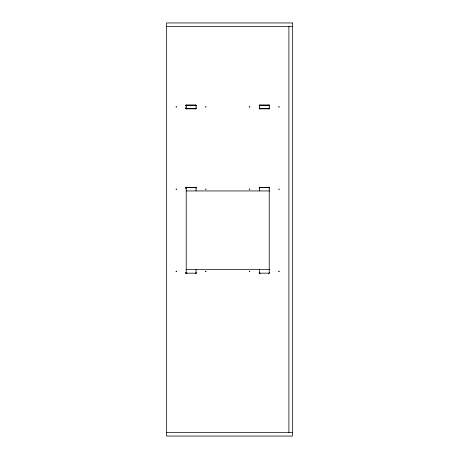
<?xml version="1.0" encoding="UTF-8"?>
<svg xmlns="http://www.w3.org/2000/svg" width="459" height="459" viewBox="0 0 459 459"><rect width="100%" height="100%" fill="white"/><g stroke="black" fill="none" stroke-linecap="round" stroke-linejoin="round"><path stroke-width="0.69" d="M166.554 26.49L292.446 26.49M185.654 105.174L196.056 105.174L196.056 108.72L185.671 108.72M185.654 187.404L196.056 187.404L196.056 190.944M186.13 190.944L269.668 190.944M186.124 269.628L269.668 269.628M185.671 273.168L196.228 273.168M259.117 273.168L269.238 273.168L269.238 187.404L259.398 187.404L259.398 190.944M166.554 432.51L292.446 432.51M288.906 26.49L288.906 432.51M259.398 269.628L259.398 273.168M196.056 269.628L196.056 273.168M186.222 105.174L186.222 108.72M186.222 187.404L186.222 273.168M185.792 105.174L185.792 105.84M185.792 107.613L185.792 108.72M185.792 187.404L185.792 188.511M185.792 272.508L185.792 273.168M186.222 105.977A0.608 0.608 0 0 1 186.222 105.117A0.608 0.608 0 0 1 187.083 105.117L195.195 105.117A0.608 0.608 0 0 1 196.056 105.117A0.608 0.608 0 0 1 196.056 105.977M186.222 107.917A0.608 0.608 0 0 0 186.222 108.777A0.608 0.608 0 0 0 187.083 108.777L195.195 108.777A0.608 0.608 0 0 0 196.056 108.777A0.608 0.608 0 0 0 196.056 107.917M259.398 105.977A0.608 0.608 0 0 1 259.398 105.117A0.608 0.608 0 0 1 260.264 105.117L268.372 105.117A0.608 0.608 0 0 1 269.238 105.117A0.608 0.608 0 0 1 269.238 105.977M259.398 107.917A0.608 0.608 0 0 0 259.398 108.777A0.608 0.608 0 0 0 260.264 108.777L268.372 108.777A0.608 0.608 0 0 0 269.238 108.777A0.608 0.608 0 0 0 269.238 107.917M196.056 188.207A0.608 0.608 0 0 0 196.056 187.347A0.608 0.608 0 0 0 195.195 187.347L187.083 187.347A0.608 0.608 0 0 0 186.222 187.347A0.608 0.608 0 0 0 186.222 188.207M269.238 188.207A0.608 0.608 0 0 0 269.238 187.347A0.608 0.608 0 0 0 268.372 187.347L260.264 187.347A0.608 0.608 0 0 0 259.398 187.347A0.608 0.608 0 0 0 259.398 188.207M187.083 273.231A0.608 0.608 0 0 1 186.222 273.231A0.608 0.608 0 0 1 186.222 272.365M196.056 272.365A0.608 0.608 0 0 1 196.056 273.231A0.608 0.608 0 0 1 195.195 273.231M260.264 273.231A0.608 0.608 0 0 1 259.398 273.231A0.608 0.608 0 0 1 259.398 272.365M269.238 272.365A0.608 0.608 0 0 1 269.238 273.231A0.608 0.608 0 0 1 268.372 273.231M176.095 106.918C176.824 107.894 176.658 105.909 176.095 106.918M176.095 189.148L176.675 189.228L176.101 189.091M176.095 271.372C176.824 272.348 176.658 270.362 176.095 271.372M205.598 106.918C206.286 107.917 206.217 105.903 205.598 106.918M205.598 189.148L206.183 189.228L205.609 189.091M205.598 271.372C206.286 272.371 206.217 270.357 205.598 271.372M249.271 106.918C249.971 107.899 249.891 105.903 249.271 106.918M249.271 189.148L249.857 189.228L249.283 189.091M249.271 271.372C249.971 272.353 249.891 270.357 249.271 271.372M278.779 106.918C279.56 107.888 279.221 105.909 278.779 106.918M278.779 189.148L279.365 189.228L278.791 189.091M278.779 271.372C279.56 272.342 279.221 270.357 278.779 271.372M292.446 22.95L166.554 22.95L166.554 436.05L292.446 436.05L292.446 22.95M269.238 105.174L259.398 105.174L259.398 108.72L269.238 108.72L269.238 105.174"/></g></svg>
